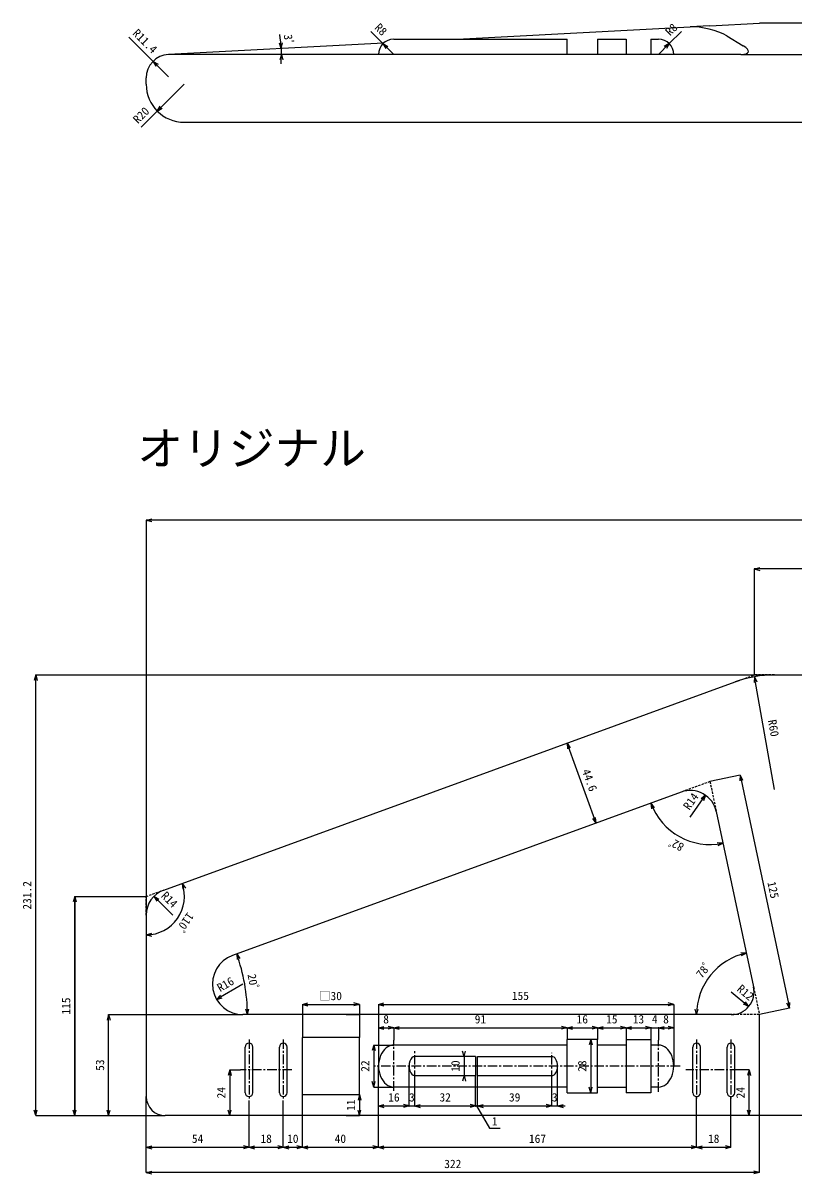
# Model space of a CAD drawing. Units: millimetres on the paper. Extents: x -1340 to 347, y -1042 to 475.
# Drawn here: x -843 to -438, y -132 to 472 of the extents above; entities that cross this region are included whole.
import ezdxf
from ezdxf.enums import TextEntityAlignment as Align

# ---------------------------------------------------------------- set-up
doc = ezdxf.new("R2010")
doc.units = ezdxf.units.MM
doc.header["$PDMODE"] = 32
doc.header["$PDSIZE"] = 0.5
doc.linetypes.add('CHAIN1', pattern=[8, 5, -1, 1, -1])
doc.linetypes.add('DASHED1', pattern=[1.8, 1.2, -0.6])
doc.layers.add('0-0_外形図', color=7, linetype='Continuous')
doc.layers.add('0-1_寸法線', color=4, linetype='Continuous')
doc.styles.add('ＭＳ ゴシック', font='')
doc.styles.get('ＭＳ ゴシック').set_extended_font_data('MS Gothic')

msp = doc.modelspace()

# ---------------------------------------------------------------- linework, layer by layer
at = {"layer": '0-0_外形図'}
for p, q in [((-481.983, 470.291), (-455.994, 471.664)), ((275.406, 471.664), (-455.994, 471.664)), ((-614.786, 463.28), (-492.322, 469.746)), ((-481.983, 470.291), (-492.322, 469.746)), ((-653.357, 461.244), (-766.315, 455.28)), ((-648.024, 463.28), (-614.786, 463.28)), ((-614.786, 463.28), (-556.994, 463.28)), ((-556.994, 455.28), (-556.994, 463.28)), ((-540.994, 463.28), (-540.994, 455.28)), ((-540.994, 463.28), (-525.994, 463.28)), ((-525.994, 463.28), (-525.994, 455.28)), ((-512.994, 463.28), (-512.994, 455.28)), ((-512.994, 463.28), (-508.994, 463.28)), ((-473.111, 464.956), (-464.566, 459.818)), ((-465.826, 455.28), (-766.315, 455.28)), ((-465.826, 455.28), (275.406, 454.664)), ((-777.994, 439.664), (-777.994, 442.968)), ((-757.994, 419.664), (275.406, 419.664)), ((-448.158, 129.664), (-407.994, 129.664)), ((-768.783, 16.816), (-468.679, 126.045)), ((-497.117, 68.224), (-732.645, -17.501)), ((-478.635, 57.979), (-459.075, -34.041)), ((-777.994, 3.661), (-777.994, -91.536)), ((-470.813, -48.536), (-727.173, -48.536)), ((-725.994, -89.536), (-725.994, -65.536)), ((-721.994, -89.536), (-721.994, -65.536)), ((-707.994, -89.536), (-707.994, -65.536)), ((-703.994, -89.536), (-703.994, -65.536)), ((-695.994, -90.536), (-695.994, -60.536)), ((-556.994, -64.536), (-647.994, -64.536)), ((-556.994, -89.536), (-556.994, -61.536)), ((-525.994, -64.536), (-540.994, -64.536)), ((-525.994, -61.536), (-525.994, -89.536)), ((-508.994, -64.536), (-512.994, -64.536)), ((-490.994, -89.536), (-490.994, -65.536)), ((-486.994, -89.536), (-486.994, -65.536)), ((-472.994, -89.536), (-472.994, -65.536)), ((-468.994, -89.536), (-468.994, -65.536)), ((-604.994, -70.536), (-636.994, -70.536)), ((-604.994, -70.536), (-604.994, -80.536)), ((-603.994, -70.536), (-564.994, -70.536)), ((-603.994, -80.536), (-603.994, -70.536)), ((-636.994, -80.536), (-604.994, -80.536)), ((-603.994, -80.536), (-564.994, -80.536)), ((-695.994, -90.536), (-665.994, -90.536)), ((-556.994, -86.536), (-647.994, -86.536)), ((-556.994, -89.536), (-540.994, -89.536)), ((-540.994, -86.536), (-525.994, -86.536)), ((-512.994, -89.536), (-525.994, -89.536)), ((-508.994, -86.536), (-512.994, -86.536)), ((270.406, -101.536), (-767.994, -101.536))]:
    msp.add_line(p, q, dxfattribs=at)
at = {"layer": '0-0_外形図', "linetype": 'DASHED1'}
for p, q in [((-468.679, 126.045), (-458.738, 129.664)), ((-448.158, 129.664), (-458.738, 129.664)), ((-481.983, 73.732), (-497.117, 68.224)), ((-481.983, 73.732), (-478.635, 57.979)), ((-777.994, 13.464), (-768.783, 16.816)), ((-777.994, 3.661), (-777.994, 13.464)), ((-459.075, -34.041), (-455.994, -48.536)), ((-455.994, -48.536), (-470.813, -48.536))]:
    msp.add_line(p, q, dxfattribs=at)
at = {"layer": '0-0_外形図', "color": 4}
for p, q in [((-672.94, -48.536), (-665.994, -48.536)), ((-672.94, -101.536), (-665.994, -101.536)), ((-440.912, -101.536), (-488.994, -101.536))]:
    msp.add_line(p, q, dxfattribs=at)
at = {"layer": '0-0_外形図'}
for points in [[(-665.994, -90.536), (-665.994, -60.536), (-695.994, -60.536)], [(-540.994, -89.536), (-540.994, -61.536), (-556.994, -61.536)], [(-525.994, -61.536), (-512.994, -61.536), (-512.994, -89.536)]]:
    msp.add_lwpolyline(points, dxfattribs=at)
for centre, radius, start, end in [((-648.024, 455.28), 8, 90, 180), ((-508.994, 455.28), 8, 0, 90), ((-757.994, 439.664), 20, 180, 270), ((-448.158, 69.664), 60, 90, 110), ((-492.329, 55.068), 14, 12, 110), ((-763.994, 3.661), 14, 110, 180), ((-727.173, -32.536), 16, 110, 270), ((-470.813, -36.536), 12, 270, 12), ((-723.994, -65.536), 2, 0, 180), ((-705.994, -65.536), 2, 0, 180), ((-488.994, -65.536), 2, 0, 180), ((-470.994, -65.536), 2, 0, 180), ((-723.994, -89.536), 2, 180, 0), ((-705.994, -89.536), 2, 180, 0), ((-488.994, -89.536), 2, 180, 0), ((-470.994, -89.536), 2, 180, 0), ((-767.994, -91.536), 10, 180, 270)]:
    msp.add_arc(centre, radius, start, end, dxfattribs=at)
for centre, major_axis, ratio, start_param, end_param in [((-483.45, 464.41), (13.584, -3.387), 0.30613, 0.7853982, 2.3561945), ((-473.372, 459.818), (-11.563, 3.209), 0.27751, 2.3561945, 3.9269908), ((-766.315, 443.585), (8.259, 8.706), 0.948598, 0.7853982, 2.3561945), ((-647.994, -75.536), (0, 11), 0.727273, 0, 3.1415927), ((-508.994, -75.536), (0, -11), 0.727273, 0, 3.1415927), ((-636.994, -75.536), (0, 5), 0.6, 0, 3.1415927), ((-564.994, -75.536), (0, 5), 0.6, 3.1415927, 6.2831853)]:
    msp.add_ellipse(centre, major_axis=major_axis, ratio=ratio, start_param=start_param, end_param=end_param, dxfattribs=at)
at = {"layer": '0-1_寸法線'}
for p, q in [((-707.045, 458.409), (-707.973, 461.262)), ((-707.045, 458.409), (-706.422, 461.344)), ((-653.681, 460.937), (-651.083, 459.437)), ((-653.681, 460.937), (-652.181, 458.339)), ((-503.338, 460.937), (-505.936, 459.437)), ((-503.338, 460.937), (-504.838, 458.339)), ((-706.962, 455.28), (-707.739, 452.382)), ((-706.962, 455.28), (-706.186, 452.382)), ((-774.364, 451.634), (-771.766, 450.134)), ((-774.364, 451.634), (-772.864, 449.036)), ((-772.137, 425.521), (-770.637, 428.12)), ((-772.137, 425.521), (-769.538, 427.021)), ((-777.994, 210.896), (-775.097, 211.672)), ((280.406, 210.896), (-777.994, 210.896)), ((-777.994, 210.896), (-775.097, 210.119)), ((-777.994, 210.896), (-777.994, 3.661)), ((-458.738, 185.305), (-455.84, 186.081)), ((280.406, 185.305), (-458.738, 185.305)), ((-458.738, 185.305), (-455.84, 184.529)), ((-458.738, 185.305), (-458.738, 129.664)), ((-458.738, 185.305), (-458.738, 129.664)), ((-835.993, 129.664), (-836.769, 126.766)), ((-835.993, 129.664), (-835.216, 126.766)), ((-458.577, 128.752), (-458.838, 125.763)), ((-448.158, 69.664), (-458.577, 128.752)), ((-458.577, 128.752), (-457.309, 126.033)), ((-541.769, 51.972), (-557.026, 93.89)), ((-557.026, 93.89), (-556.764, 90.901)), ((-557.026, 93.89), (-555.305, 91.432)), ((-466.169, 77.094), (-481.983, 73.732)), ((-466.169, 77.094), (-466.326, 74.098)), ((-466.169, 77.094), (-440.18, -45.175)), ((-466.169, 77.094), (-464.807, 74.42)), ((-492.329, 55.068), (-484.299, 66.536)), ((-484.299, 66.536), (-486.597, 64.608)), ((-484.299, 66.536), (-485.325, 63.717)), ((-512.994, 62.445), (-511.274, 59.987)), ((-512.994, 62.445), (-512.733, 59.456)), ((-541.769, 51.972), (-543.49, 54.429)), ((-541.769, 51.972), (-542.03, 54.96)), ((-475.122, 41.452), (-478.118, 41.609)), ((-475.122, 41.452), (-477.795, 40.09)), ((-759.09, 20.344), (-757.369, 17.887)), ((-759.09, 20.344), (-758.828, 17.356)), ((-815.516, 13.464), (-816.293, 10.566)), ((-815.516, 13.464), (-814.74, 10.566)), ((-815.516, -101.536), (-815.516, 13.464)), ((-815.516, 13.464), (-815.516, -101.536)), ((-815.516, 13.464), (-777.994, 13.464)), ((-763.994, 3.661), (-773.894, 13.56)), ((-773.894, 13.56), (-771.296, 12.06)), ((-773.894, 13.56), (-772.394, 10.962)), ((-777.994, -6.654), (-775.097, -5.878)), ((-777.994, -7.067), (-777.997, -7.184)), ((-777.994, -6.654), (-775.097, -7.431)), ((-730.467, -16.709), (-728.746, -19.166)), ((-730.467, -16.709), (-730.205, -19.697)), ((-462.855, -16.258), (-465.851, -16.101)), ((-462.855, -16.258), (-465.529, -17.62)), ((-727.173, -32.536), (-741.029, -40.536)), ((-741.029, -40.536), (-738.908, -38.415)), ((-741.029, -40.536), (-738.131, -39.76)), ((-470.813, -36.536), (-461.621, -44.25)), ((-461.621, -44.25), (-463.341, -41.792)), ((-440.18, -45.175), (-440.023, -42.179)), ((-724.855, -48.536), (-725.631, -45.639)), ((-724.855, -48.536), (-724.078, -45.639)), ((-695.994, -43.188), (-693.097, -42.411)), ((-695.994, -43.188), (-665.994, -43.188)), ((-695.994, -43.188), (-693.097, -43.964)), ((-695.994, -43.188), (-695.994, -60.536)), ((-665.994, -43.188), (-668.892, -42.411)), ((-665.994, -43.188), (-668.892, -43.964)), ((-665.994, -43.188), (-665.994, -60.536)), ((-656.024, -43.188), (-653.127, -42.411)), ((-656.024, -43.188), (-500.964, -43.188)), ((-656.024, -43.188), (-653.127, -43.964)), ((-656.024, -43.188), (-656.024, -75.536)), ((-500.964, -43.188), (-503.862, -42.411)), ((-500.964, -43.188), (-503.862, -43.964)), ((-500.964, -43.188), (-500.964, -75.536)), ((-488.994, -48.536), (-489.771, -45.639)), ((-488.994, -48.536), (-488.218, -45.639)), ((-461.621, -44.25), (-464.34, -42.982)), ((-440.18, -45.175), (-455.994, -48.536)), ((-440.18, -45.175), (-441.542, -42.502)), ((-797.744, -48.536), (-798.52, -51.434)), ((-797.744, -101.536), (-797.744, -48.536)), ((-797.744, -48.536), (-796.968, -51.434)), ((-797.744, -48.536), (-727.173, -48.536)), ((-455.994, -131.376), (-455.994, -48.536)), ((-656.024, -55.475), (-653.127, -54.699)), ((-656.024, -55.475), (-647.994, -55.475)), ((-656.024, -55.475), (-653.127, -56.252)), ((-647.994, -55.475), (-650.892, -54.699)), ((-647.994, -55.475), (-650.892, -56.252)), ((-647.994, -55.475), (-645.097, -54.699)), ((-647.994, -55.475), (-647.994, -62.018)), ((-647.994, -55.475), (-556.994, -55.475)), ((-647.994, -55.475), (-645.097, -56.252)), ((-556.994, -55.475), (-559.892, -54.699)), ((-556.994, -55.475), (-559.892, -56.252)), ((-556.994, -55.475), (-554.097, -54.699)), ((-556.994, -55.475), (-556.994, -61.536)), ((-556.994, -55.475), (-540.994, -55.475)), ((-556.994, -55.475), (-554.097, -56.252)), ((-540.994, -55.475), (-543.892, -54.699)), ((-540.994, -55.475), (-543.892, -56.252)), ((-540.994, -55.475), (-538.097, -54.699)), ((-540.994, -55.475), (-540.994, -61.536)), ((-540.994, -55.475), (-525.994, -55.475)), ((-540.994, -55.475), (-538.097, -56.252)), ((-525.994, -55.475), (-528.892, -54.699)), ((-525.994, -55.475), (-528.892, -56.252)), ((-525.994, -55.475), (-523.097, -54.699)), ((-525.994, -55.475), (-525.994, -61.536)), ((-525.994, -55.475), (-512.994, -55.475)), ((-525.994, -55.475), (-523.097, -56.252)), ((-512.994, -55.475), (-515.892, -54.699)), ((-512.994, -55.475), (-515.892, -56.252)), ((-512.994, -55.475), (-512.994, -61.536)), ((-512.994, -55.475), (-508.994, -55.475)), ((-508.994, -55.475), (-506.097, -54.699)), ((-508.994, -55.475), (-508.994, -62.018)), ((-508.994, -55.475), (-500.964, -55.475)), ((-508.994, -55.475), (-506.097, -56.252)), ((-500.964, -55.475), (-503.862, -54.699)), ((-500.964, -55.475), (-503.862, -56.252)), ((-658.493, -64.536), (-659.269, -67.434)), ((-658.493, -64.536), (-658.493, -86.536)), ((-658.493, -64.536), (-657.716, -67.434)), ((-658.493, -64.536), (-647.994, -64.536)), ((-544.563, -61.536), (-545.34, -64.434)), ((-544.563, -61.536), (-544.563, -89.536)), ((-544.563, -61.536), (-543.787, -64.434)), ((-611.113, -70.536), (-611.89, -67.639)), ((-611.113, -70.536), (-610.337, -67.639)), ((-611.113, -70.536), (-611.113, -80.536)), ((-734.082, -77.536), (-734.859, -80.434)), ((-734.082, -77.536), (-734.082, -101.536)), ((-734.082, -77.536), (-733.306, -80.434)), ((-734.082, -77.536), (-728.492, -77.536)), ((-656.024, -118.158), (-656.024, -75.536)), ((-656.024, -98.162), (-656.024, -75.536)), ((-656.024, -96.443), (-656.024, -75.536)), ((-639.994, -96.443), (-639.994, -75.536)), ((-561.994, -96.443), (-561.994, -75.536)), ((-461.452, -77.536), (-466.512, -77.536)), ((-461.452, -77.536), (-462.228, -80.434)), ((-461.452, -101.536), (-461.452, -77.536)), ((-461.452, -77.536), (-460.675, -80.434)), ((-658.493, -86.536), (-659.269, -83.639)), ((-658.493, -86.536), (-657.716, -83.639)), ((-636.994, -96.443), (-636.994, -82.786)), ((-611.113, -80.536), (-611.89, -83.434)), ((-611.113, -80.536), (-610.337, -83.434)), ((-604.994, -96.443), (-604.994, -80.536)), ((-603.994, -96.443), (-603.994, -80.536)), ((-564.994, -96.443), (-564.994, -82.786)), ((-695.994, -118.158), (-695.994, -90.536)), ((-665.994, -90.536), (-666.771, -93.434)), ((-665.994, -90.536), (-665.994, -101.536)), ((-665.994, -90.536), (-665.218, -93.434)), ((-658.493, -86.536), (-647.994, -86.536)), ((-544.563, -89.536), (-545.34, -86.639)), ((-544.563, -89.536), (-543.787, -86.639)), ((-777.994, -131.376), (-777.994, -91.536)), ((-777.994, -118.158), (-777.994, -91.536)), ((-723.994, -118.158), (-723.994, -93.536)), ((-705.994, -118.158), (-705.994, -93.536)), ((-705.994, -118.158), (-705.994, -93.536)), ((-656.024, -96.443), (-653.127, -95.667)), ((-656.024, -96.443), (-639.994, -96.443)), ((-656.024, -96.443), (-653.127, -97.22)), ((-639.994, -96.443), (-642.892, -95.667)), ((-639.994, -96.443), (-642.892, -97.22)), ((-639.994, -96.443), (-636.994, -96.443)), ((-636.994, -96.443), (-634.097, -95.667)), ((-636.994, -96.443), (-604.994, -96.443)), ((-636.994, -96.443), (-634.097, -97.22)), ((-604.994, -96.443), (-607.892, -95.667)), ((-604.994, -96.443), (-607.892, -97.22)), ((-604.994, -96.443), (-603.994, -96.443)), ((-603.994, -96.443), (-601.097, -95.667)), ((-603.994, -96.443), (-564.994, -96.443)), ((-603.994, -96.443), (-601.097, -97.22)), ((-564.994, -96.443), (-567.892, -95.667)), ((-564.994, -96.443), (-567.892, -97.22)), ((-564.994, -96.443), (-561.994, -96.443)), ((-561.994, -96.443), (-559.097, -95.667)), ((-561.994, -96.443), (-559.097, -97.22)), ((-561.994, -96.443), (-558.055, -96.443)), ((-488.994, -118.158), (-488.994, -91.536)), ((-470.994, -118.158), (-470.994, -91.536)), ((-835.993, -101.536), (-836.769, -98.639)), ((-835.993, -101.536), (-835.216, -98.639)), ((-835.993, -101.536), (-767.994, -101.536)), ((-815.516, -101.536), (-816.293, -98.639)), ((-815.516, -101.536), (-814.74, -98.639)), ((-805.984, -101.536), (-767.994, -101.536)), ((-797.744, -101.536), (-798.52, -98.639)), ((-797.744, -101.536), (-796.968, -98.639)), ((-797.744, -101.536), (-767.994, -101.536)), ((-734.082, -101.536), (-734.859, -98.639)), ((-734.082, -101.536), (-733.306, -98.639)), ((-665.994, -101.536), (-666.771, -98.639)), ((-665.994, -101.536), (-665.218, -98.639)), ((-461.452, -101.536), (-462.228, -98.639)), ((-461.452, -101.536), (-460.675, -98.639)), ((-777.994, -118.158), (-775.097, -117.381)), ((-777.994, -118.158), (-723.994, -118.158)), ((-777.994, -118.158), (-775.097, -118.934)), ((-723.994, -118.158), (-726.892, -117.381)), ((-723.994, -118.158), (-726.892, -118.934)), ((-723.994, -118.158), (-721.097, -117.381)), ((-723.994, -118.158), (-705.994, -118.158)), ((-723.994, -118.158), (-721.097, -118.934)), ((-705.994, -118.158), (-708.892, -117.381)), ((-705.994, -118.158), (-708.892, -118.934)), ((-705.994, -118.158), (-703.097, -117.381)), ((-705.994, -118.158), (-695.994, -118.158)), ((-705.994, -118.158), (-703.097, -118.934)), ((-695.994, -118.158), (-698.892, -117.381)), ((-695.994, -118.158), (-698.892, -118.934)), ((-695.994, -118.158), (-693.097, -117.381)), ((-695.994, -118.158), (-656.024, -118.158)), ((-695.994, -118.158), (-693.097, -118.934)), ((-656.024, -118.158), (-658.922, -117.381)), ((-656.024, -118.158), (-658.922, -118.934)), ((-656.024, -118.158), (-653.127, -117.381)), ((-656.024, -118.158), (-488.994, -118.158)), ((-656.024, -118.158), (-653.127, -118.934)), ((-488.994, -118.158), (-491.892, -117.381)), ((-488.994, -118.158), (-491.892, -118.934)), ((-488.994, -118.158), (-486.097, -117.381)), ((-488.994, -118.158), (-470.994, -118.158)), ((-488.994, -118.158), (-486.097, -118.934)), ((-470.994, -118.158), (-473.892, -117.381)), ((-470.994, -118.158), (-473.892, -118.934)), ((-777.994, -131.376), (-775.097, -130.6)), ((-455.994, -131.376), (-777.994, -131.376)), ((-777.994, -131.376), (-775.097, -132.152)), ((-455.994, -131.376), (-458.892, -130.6)), ((-455.994, -131.376), (-458.892, -132.152))]:
    msp.add_line(p, q, dxfattribs=at)
at = {"layer": '0-1_寸法線', "color": 7, "linetype": 'CHAIN1'}
for p, q in [((-723.994, -61.536), (-723.994, -93.536)), ((-705.994, -61.536), (-705.994, -93.536)), ((-647.994, -88.475), (-647.994, -62.018)), ((-508.994, -89.044), (-508.994, -62.018)), ((-488.994, -61.536), (-488.994, -93.536)), ((-470.994, -61.536), (-470.994, -93.536)), ((-636.994, -82.786), (-636.994, -67.708)), ((-564.994, -82.786), (-564.994, -68.562)), ((-701.465, -77.536), (-728.492, -77.536)), ((-497.626, -75.536), (-658.719, -75.536)), ((-466.512, -77.536), (-494.704, -77.536))]:
    msp.add_line(p, q, dxfattribs=at)
at = {"layer": '0-1_寸法線'}
for points in [[(-648.024, 455.28), (-653.681, 460.937), (-660.045, 467.301)], [(-508.994, 455.28), (-503.338, 460.937), (-496.974, 467.301)], [(-766.315, 443.585), (-774.364, 451.634), (-787.092, 464.362)], [(-757.994, 439.664), (-772.137, 425.521), (-780.622, 417.036)], [(-835.993, -101.536), (-835.993, 129.664), (-448.158, 129.664)], [(-604.494, -96.443), (-597.755, -108.116), (-592.115, -108.116)]]:
    msp.add_lwpolyline(points, dxfattribs=at)
for centre, radius, start, end in [((-766.315, 455.28), 59.353, 355.1733, 10.11774), ((-481.983, 73.732), 33.001, 200, 282), ((-777.994, 13.464), 20.118, 270, 20), ((-817.913, -48.536), 93.059, 0, 20), ((-455.994, -48.536), 33, 102, 180)]:
    msp.add_arc(centre, radius, start, end, dxfattribs=at)
for p in [(-512.994, -55.475), (-508.994, -55.475), (-639.994, -96.443), (-636.994, -96.443), (-604.994, -96.443), (-603.994, -96.443)]:
    msp.add_point(p, dxfattribs=at)

# ---------------------------------------------------------------- texts
at = {"layer": '0-0_外形図', "style": 'ＭＳ ゴシック'}
msp.add_text('オリジナル', height=17.6, dxfattribs=at).set_placement((-782.63, 234.533), align=Align.BOTTOM_LEFT)
at = {"layer": '0-1_寸法線', "style": 'ＭＳ ゴシック'}
for s, rotation, p in [('R8', 315, (-659.338, 468.008)), ('R8', 45, (-501.923, 463.765)), ('R11.4', 315, (-786.385, 465.069)), ('3ﾟ', 275, (-707.041, 465.551)), ('R20', 45, (-781.329, 417.743)), ('R60', 280, (-452.831, 105.624)), ('44.6', 290, (-550.51, 78.911)), ('R14', 55, (-491.714, 57.689)), ('82ﾟ', 151, (-494.532, 41.812)), ('231.2', 90, (-836.993, 6.564)), ('125', 282, (-453.132, 20.569)), ('R14', 315, (-771.419, 12.499)), ('110ﾟ', 235, (-757.254, 6.266)), ('78ﾟ', 51, (-485.249, -30.637)), ('R16', 30, (-738.498, -37.92)), ('20ﾟ', 280, (-726.065, -27.772)), ('R12', 320, (-469.021, -36.735)), ('115', 90, (-816.516, -48.536)), ('53', 90, (-798.744, -78.036)), ('22', 90, (-659.493, -78.536)), ('10', 90, (-612.113, -78.536)), ('28', 90, (-545.563, -78.536)), ('24', 90, (-735.082, -92.536)), ('24', 90, (-462.452, -92.536)), ('11', 90, (-666.994, -99.036))]:
    msp.add_text(s, height=4.399, rotation=rotation, dxfattribs=at).set_placement(p, align=Align.BOTTOM_LEFT)
for s, p in [('□30', (-687.204, -42.262)), ('155', (-585.994, -42.188)), ('8', (-653.532, -54.475)), ('91', (-605.494, -54.475)), ('16', (-551.994, -54.475)), ('15', (-536.494, -54.475)), ('13', (-522.494, -54.475)), ('4', (-512.494, -54.475)), ('8', (-506.548, -54.475)), ('16', (-650.896, -95.443)), ('3', (-639.994, -95.443)), ('32', (-623.994, -95.443)), ('39', (-587.494, -95.443)), ('3', (-564.994, -95.443)), ('1', (-596.508, -108.007)), ('54', (-753.994, -117.158)), ('18', (-717.994, -117.158)), ('10', (-703.994, -117.158)), ('40', (-679.009, -117.158)), ('167', (-577.009, -117.158)), ('18', (-482.994, -117.158)), ('322', (-621.494, -130.376))]:
    msp.add_text(s, height=4.399, dxfattribs=at).set_placement(p, align=Align.BOTTOM_LEFT)

doc.saveas('drawing.dxf')
